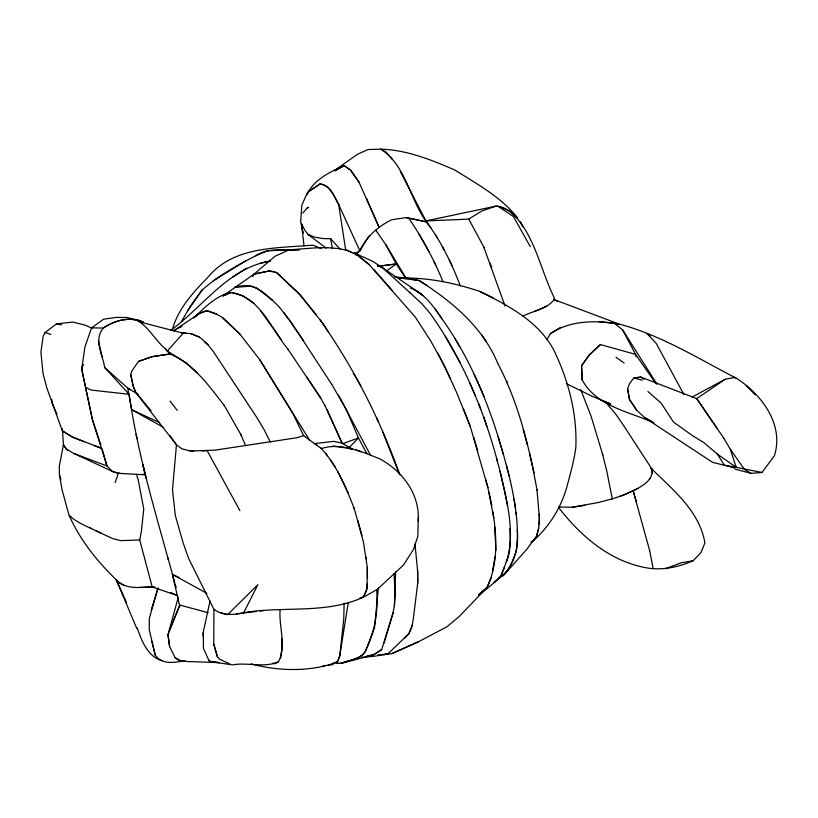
<?xml version="1.0" encoding="UTF-8"?>
<svg xmlns="http://www.w3.org/2000/svg" width="818" height="818" viewBox="0 0 818 818"><rect width="100%" height="100%" fill="white"/><g stroke="black" fill="none" stroke-linecap="round" stroke-linejoin="round"><path stroke-width="1.23" d="M154.796 586.925C142.168 586.915 126.023 590.494 116.33 579.921C96.851 560.913 79.796 539.747 68.876 514.788L62.086 489.89L59.458 475.125L59.285 466.301L63.436 444.798L62.383 428.775M203.324 632.764L203.437 648.459L209.06 660.699L210.891 661.639L231.341 664.737L219.48 659.144L217.455 656.895L213.743 644.114L213.927 609.349L188.518 558.213L183.079 542.682L175.359 515.677L172.486 489.726L176.473 444.869L170.093 435.687M361.648 657.345L374.061 656.312L387.855 653.93L408.98 633.602L411.935 626.547L413.315 618.97L417.722 583.019L417.701 571.956L414.971 543.898M417.722 583.019L417.569 570.545M344.122 603.173L343.754 619.062L339.767 656.016L337.466 661.762L331.505 664.144L337.456 661.742L339.767 655.995L348.223 602.774M395.667 571.598L394.399 605.739L392.804 614.032L381.669 649.604L373.356 654.942L342.333 663.132M418.192 521.035C420.033 494.133 402.487 471.076 379.644 458.765C361.433 451.587 341.157 442.221 321.382 448.571L303.59 435.616L293.212 414.123L259.909 359.92L239.868 334.03L222.547 317.609L216.33 314.02L207.179 310.799L204.183 311.331L199.203 313.529L173.835 330.769M418.274 517.6L417.834 536.383L413.427 549.502L403.427 565.095L377.384 589.318L364.317 596.751M503.285 575.739L526.996 549.062L536.659 535.892L538.694 528.275L539.451 518.561L536.945 489.481M539.266 524.594L539.266 513.888M213.958 609.379C222.557 615.606 233.692 615.187 243.713 612.692C283.018 605.903 326.014 614.41 363.12 597.232L366.086 591.843L367.016 588.439L367.302 567.355L363.396 541.813L354.368 509.021C346.045 487.426 336.873 465.135 320.84 448.008M367.262 583.847L367.006 588.428L363.887 596.281L363.12 597.232L359.981 597.876M378.325 587.825L374.603 627.304L366.587 648.48C363.049 659.226 350.257 659.625 341.351 663.255L337.006 663.47L341.351 663.255C350.124 659.502 363.294 659.431 366.566 648.459C375.309 630.289 378.243 609.778 376.638 589.768M377.742 654.993L391.863 653.633L418.458 641.741L446.853 626.833L459.266 616.486L486.945 587.58C498.274 564.185 496.843 536.761 492.896 511.7M495.902 550.442L494.757 527.313M652.386 473.233L651.997 469.164L623.449 425.278L615.596 413.918L604.901 401.352M219.347 662.652L186.678 661.476L179.633 660.412L175.195 657.815L169.623 646.547L167.966 634.758L179.837 605.085L208.109 612.662M394.388 605.719L395.104 595.739L394.041 573.275M142.946 474.154L145.359 474.818L118.334 473.305L112.495 471.465L106.964 465.953L92.424 419.716L81.698 369.123L84.97 346.75L91.606 327.854L103.651 319.184L116.514 317.384L126.913 317.527L140.215 320.656M495.054 556.608L492.446 571.24M412.18 625.259L408.98 633.582L404.982 637.917M177.434 595.565L152.179 586.956L139.725 539.952L141.371 531.332L143.763 509.052L138.15 479.655L136.412 474.276M393.131 612.529L384.031 643.173M210.032 600.964L203.028 633.275L203.079 636.179M151.146 610.259L158.038 587.978L149.316 618.336L149.285 629.87L155.205 655.085C162.342 665.003 174.469 662.682 184.756 660.607M538.684 528.285L536.649 535.902M178.314 597.212L167.966 634.758L169.623 646.557M81.698 369.123L82.986 364.572L81.698 369.123L92.424 419.716L100.839 444.9M303.611 435.616L297.098 437.712L214.981 450.156L190.195 451.025L181.841 448.755L176.473 444.869L135.808 392.456L133.181 386.178L130.747 374.603L131.903 370.994L138.477 361.423L152.404 356.607L169.97 354.01C193.651 363.887 208.774 385.718 224.132 405.237M491.107 578.029L486.935 587.549L478.55 594.901M115.195 482.518L118.334 473.315L119.868 473.264M334.695 170.349L357.282 154.418L367.916 149.551L380.728 149.162C405.237 164.428 409.859 198.754 425.749 220.952L495.8 206.167C503.612 206.259 511.158 211.576 516.158 217.332C535.749 239.735 541.025 270.85 553.919 296.975L554.195 299.633L618.878 323.989C661.128 335.124 698.235 358.611 736.711 378.437C761.773 394.736 784.217 424.44 774.421 455.718L761.998 472.467L736.2 467.334L734.104 467.671L712.683 462.405L645.157 418.008L636.68 410.258L629.512 399.521L627.631 389.01L629.553 383.468L633.858 377.977L640.903 377.098L696.691 398.622L723.869 438.336M172.445 329.347C178.201 308.621 192.966 292.599 207.619 277.599C232.537 247.046 273.171 248.345 308.928 245.42L313.171 245.267L321.055 248.468M506.332 562.252C515.81 532.661 506.741 500.8 500.115 471.465M479.246 595.054L498.08 579.379L500.841 576.24L508.367 556.434L509.491 551.271L510.35 541.056L509.982 528.479M504.532 567.14L500.759 576.353L493.919 582.62L494.757 582.16M169.357 630.197L179.837 605.085M649.676 550.688L633.122 490.728C641.455 486.638 653.879 480.094 651.987 469.154L650.76 468.285L651.997 469.164C673.643 490.473 699.431 511.209 704.922 542.907L700.954 552.528L693.194 560.688C679.584 566.71 664.993 570.044 650.105 568.398C612.702 563.132 582.488 538.009 559.89 509.123L558.714 506.945L572.027 507.272L598.479 502.497M307.006 193.416L301.842 205.216L300.646 221.228L302.323 229.49M232.394 664.891C247.24 662.11 264.326 668.112 278.386 661.864C286.75 646.322 278.703 626.66 280.114 609.911M280.543 658.347L281.781 649.666L281.668 638.377M243.713 612.692L257.885 584.676L227.588 614.717L220.788 612.784M92.301 328.366L85.328 325.186L72.853 322.047L56.391 323.918L45.102 332.548L43.18 336.137L40.9 352.18L43.088 373.775L46.882 388.059L62.372 430.922L72.281 436.996L102.045 448.509L94.09 445.534M554.461 299.153C547.314 309.204 533.336 310.768 522.866 316.096M181.443 321.576L190.614 305.799L201.934 290.175C217.885 275.922 236.801 265.523 255.717 255.768C268.723 247.128 284.94 250.635 299.562 249.694L267.496 250.748L255.717 255.768M187.557 310.932L201.944 290.175M360.666 250.093C366.607 236.126 378.407 226.3 391.75 219.745L406.076 217.588L426.454 221.893C441.055 241.3 451.771 263.406 460.36 286.044M546.792 339.674L550.453 333.652C569.921 320.206 596.23 320.155 618.878 323.989L598.408 321.556M354.47 253.416L360.022 251.177L338.672 204.52C334.184 196.432 330.574 185.533 320.094 183.897L308.314 191.78L306.914 194.827C313.57 179.704 329.674 172.117 343.989 165.706L350.625 170.134L358.867 181.852L379.061 227.261L366.546 198.447M252.711 276.136L254.04 274.122L274.991 256.279L289.235 249.838L314.91 247.905L326.546 247.649L338.642 248.539L347.445 250.4L357.834 255.431L369.245 264.643L415.237 316.995L430.585 340.728L444.256 365.462L456.72 392.763L470.319 426.567L487.865 487.508L493.724 517.794M252.721 276.147L254.04 274.122L269.102 270.962L276.77 272.721L299.603 294.255L323.345 324.03L328.621 332.374M356.321 255.165L369.03 236.095M534.522 539.256L530.954 542.273L533.663 540.545C549.686 526.035 561.005 507.569 566.894 486.822C570.33 473.714 574.134 460.646 575.841 447.18C577.181 414.01 568.541 380.656 554.195 350.932C539.113 321.433 507.988 305.38 479.532 291.32C453.653 282.721 426.311 277.067 398.918 278.161L407.374 278.509M401.362 278.212L419.194 280.543L426.761 285.472C456.403 305.411 483.683 329.552 497.641 363.08M649.359 479.184L650.412 477.845M302.732 213.089L307.261 207.864L308.56 207.353M381.658 649.615L373.356 654.921L367.057 655.842M137.976 394.194L127.72 388.09L104.663 367.527C102.812 354.542 93.354 339.838 103.324 328.069C112.935 321.607 125.614 317.22 137.046 320.308C148.743 326.842 155.216 340.319 165.389 348.867L167.342 351.055L183.365 333.018L190.798 333.601L199.214 337.026L201.76 338.959L208.038 344.889L213.263 351.423L256.545 417.108L263.999 429.44L270.298 441.965M183.171 333.223L140.727 322.2L137.046 320.308L143.232 321.924C130.021 316.556 114.755 320.083 103.324 328.069L91.606 327.854M348.611 448.152L358.458 437.937L346.208 409.399L331.679 384.255M216.32 313.989L207.179 310.779L199.203 313.529L193.672 317.752C204.94 307.711 215.758 295.41 231.33 292.486C260.124 297.036 271.177 328.928 287.65 348.765L287.834 349.03M170.533 330.462C202.69 307.251 228.508 267.527 270.533 261.024L260.809 263.11M478.54 594.88L486.935 587.549M655.852 383.489L635.555 354.368L600.443 344.582L589.175 355.043L581.567 365.758L582.14 379.818C596.046 406.137 628.96 411.669 654.073 422.814M430.881 227.823L425.749 220.942L468.714 219.112L481.659 211.064L495.81 206.167L499.154 206.443L510.248 211.392L516.168 217.322M193.661 317.721L199.203 313.529M253.928 303.253L243.038 295.85L231.33 292.486L222.987 295.911L254.04 274.122L269.102 270.973L273.601 271.535L276.781 272.762L299.603 294.276L316.269 314.899M386.178 271.208L396.239 263.979L385.881 244.827L375.769 230.175M600.443 344.582L589.175 355.053L581.567 365.769L582.15 379.818M213.304 280.789L245.635 260.87M734.646 377.415L736.057 378.448L734.656 377.395L725.198 379.255L696.701 398.622L716.977 428.182M308.325 191.78L320.094 183.897C330.564 185.543 334.184 196.432 338.672 204.52L338.785 204.756M232.68 277.128L246.555 268.192M222.987 295.932L228.11 293.406M179.571 327.783L181.719 326.454M550.453 333.652L560.085 327.681M173.6 330.779L182.312 325.492M278.386 661.854L275.032 663.572L272.588 663.378L275.032 663.572M692.304 396.965L725.198 379.255M637.887 488.448L625.136 494.553L612.283 498.878L606.629 470.36L602.355 453.428L590.985 415.953L580.708 389.542M343.989 165.706L334.746 170.85L343.989 165.717L344.899 166.074L350.625 170.144L359.255 182.659M391.863 653.633L418.458 641.741M534.481 311.443L546.813 306.147M307.261 207.874L308.57 207.383M665.596 568.643L681.057 562.835L693.194 560.688M619.553 496.567L633.122 490.739L636.465 501.925M334.93 663.112C308.059 671.895 278.232 671.179 251.075 663.889M138.477 361.423L152.414 356.607L169.98 354.01L165.379 348.867M612.406 498.816L598.469 502.487M387.855 653.919L383.867 654.778M498.315 578.121C508.622 574.175 512.477 560.78 516.322 551.179C519.399 527.794 515.463 504.062 510.432 481.229M360.799 597.692L363.12 597.232M734.104 467.671L731.026 466.781L734.094 467.671L736.19 467.334L730.321 449.256L723.858 438.325M572.027 507.272L584.87 505.401M371.628 655.177L373.356 654.921M396.239 263.979L377.763 266.3L396.239 263.979L405.759 278.498M236.31 613.889L256.3 611.496M260.052 611.056L263.795 610.606M314.265 443.591L333.55 441.383L342.026 443.059L351.801 448.755L332.793 446.055M322.987 665.729L325.452 665.453M327.926 665.177L332.875 664.625M498.827 578.244C514.011 568.275 519.041 547.273 517.262 529.9M202.373 450.994L207.087 450.554L239.878 510.596M735.096 469.123L751.036 473.366L761.998 472.467M139.725 539.952L121.033 540.647L113.119 538.755L101.473 533.408C90.665 527.774 78.538 523.919 69.366 515.688L71.381 517.467M139.183 587.447L152.189 586.966M190.195 451.025L193.631 451.045M340.084 249.122L330.656 238.754L323.233 238.559L314.644 237.159L308.12 234.49L304.899 230.287L301.443 223.754L304.061 246.065M181.555 332.732L185.921 333.11M219.428 662.498L210.891 661.639L209.06 660.699M174.786 582.907C157.884 520.493 138.273 458.489 129.132 394.296L91.064 390.063L85.593 387.323L86.054 387.568M394.675 276.791L409.767 278.549M410.534 278.938L419.215 280.554L426.751 285.472M181.821 332.803L183.365 333.028M56.391 323.918L61.544 324.818M406.076 217.578L426.454 221.882L400.319 171.504M642.12 380.196L633.868 377.967L640.913 377.108L643.93 379.388M118.334 473.305L112.506 471.465L73.998 453.53L66.381 449.113L63.436 444.798L66.381 449.113L68.344 450.35M346.055 249.96L352.006 252.476M45.102 332.548L50.89 334.45M377.313 265.216L383.182 268.345L409.808 292.588M352.446 449.501L349.572 448.489L352.446 449.501M356.055 450.023L361.239 451.853M558.714 506.945L559.757 507.324M410.503 288.059C424.624 293.488 433.765 306.699 441.914 318.775C476.495 367.149 496.465 423.877 510.412 481.209M73.988 453.53L106.974 465.953L102.373 449.675M162.046 660.76C147.659 656.445 141.657 641.097 137.322 628.101M566.301 383.611L592.406 396.413L610.617 403.949M600.545 399.93L610.627 403.949M84.326 441.822L72.281 436.986L62.372 430.922M159.459 422.599L131.647 409.695L127.72 388.09L130.297 389.736M190.798 333.601L199.214 337.026M170.727 592.549L177.516 595.504M351.045 448.428L351.801 448.755M353.969 252.813L372.66 261.32L380.503 266.443M179.725 606.128L172.393 574.43L179.306 577.61M101.473 533.408L95.839 530.759M493.182 297.885L479.532 291.32M379.664 266.014L383.172 268.324M90.195 528.019L91.299 528.561M123.876 585.248L118.641 582.252L116.34 579.931L136.729 628.347M555.217 300.145L554.195 299.633L557.457 301.382M645.157 418.008L651.854 421.587L645.146 417.998M172.404 574.42L206.811 593.275M162.905 427.057L131.657 409.695L131.739 410.227M614.676 323.488L622.713 330.002L657.048 384.307M175.185 657.815L179.633 660.412M751.036 473.366L744.462 469.43L730.321 449.256M167.342 351.065L185.952 362.599L197.302 373.039M413.928 289.316L422.845 295.574M498.459 206.586L513.407 216.525L530.33 246.699M381.628 267.159L421.342 294.153M717.335 454.092L736.19 467.334L724.349 465.186L717.335 454.092L704.073 442.794L692.457 435.605L673.511 422.129L661.118 403.08L647.917 391.464M357.834 255.431L369.255 264.674M314.93 443.673L317.098 445.186M616.036 357.261L624.134 362.988M308.12 234.49L326.3 248.253M272.466 300.308C260.369 289.102 251.249 282.363 234.408 287.445L251.167 286.055L256.801 288.11L272.445 300.298L278.294 305.922L290.748 321.556L331.679 384.286M649.911 335.963L646.926 333.468L656.159 343.304L683.817 394.358M409.44 292.261L421.843 303.713L430.248 313.539C470.769 370.462 494.726 437.753 507.528 506.025L507.579 506.454M222.547 317.629L239.878 334.041M204.439 341.443L208.038 344.899M636.68 410.258L629.502 399.521L627.631 389.01M746.251 385.564L755.147 394.757M104.653 367.517L129.132 394.296M374.082 269.848L392.231 290.451M517.436 217.69C500.892 196.893 476.884 183.927 454.716 169.97C431.25 159.837 406.536 149.817 380.718 149.162L385.973 152.036L392.446 159.551M151.115 410.861L135.808 392.456L133.181 386.188L130.747 374.613M283.938 312.691L303.703 340.881M320.227 319.981L328.621 332.374C358.386 376.709 381.894 424.746 399.92 474.951M170.052 401.055L177.209 410.38M260.594 310.83L281.259 339.562M481.69 334.859L485.8 341.086M325.83 453.407L327.527 455.83M408.724 218.222C422.354 237.946 433.796 259.224 442.886 281.412M435.34 309.112L441.873 318.713M330.175 459.706L335.308 467.293M287.66 348.775L320.676 397.957L325.155 406.035M306.535 376.781L320.676 397.998M445.329 336.31L460.013 362.456M259.909 359.93L309.838 440.595M224.132 405.227L240.645 434.215L245.604 445.544M385.891 244.827L406.055 278.12M353.325 373.212L360.82 385.779M435.37 234.561L437.477 238.232M419.092 234.153L429.297 252.373M454.767 338.192L459.624 346.74M442.303 246.739L444.317 250.298M523.428 227.506L520.33 221.995L522.794 226.412M622.713 330.002L635.555 354.368L636.159 356.791M338.458 395.074L370.738 455.616M468.714 219.112L483.683 246.76L505.023 306.024M366.781 453.479L358.458 437.937L342.405 443.796L327.118 409.808M325.145 405.994L342.026 443.059M437.947 353.192L450.483 378.754M497.641 363.08C518.377 402.609 529.266 446.679 537.068 490.371M434.143 261.658L435.892 265.39M474.143 374.296L484.236 396.771M449.358 259.971L452.109 265.952M506.557 381.076L507.549 383.233M240.635 434.215L241.034 435.084M116.34 579.931L126.585 602.702M469.88 383.284L475.422 395.984M376.996 418.714L378.448 422.016M302.527 226.381L301.443 223.754M56.963 414.225L52.035 402.957L51.81 399.307M483.683 246.77L484.113 247.813M382.732 431.935L399.123 473.53M463.438 408.734L470.309 426.546M478.622 403.714L480.8 409.337M490.115 263.253L491.741 267.752M483.714 416.965L486.884 426.485M354.02 507.927L354.368 509.031M59.458 475.125L60.951 479.88M498.101 436.986L503.244 454.113M357.855 520.616L362.006 535.626M473.826 437.569L477.64 450.524M175.134 584.124L176.187 587.682M213.754 644.114L217.455 656.895M602.355 453.428L602.805 455.012M523.193 429.552L527.262 444.511M496.536 458.336L497.334 461.178M167.618 557.252L168.211 559.42M506.414 465.442L509.205 476.178M649.676 550.678L653.112 568.449M485.657 479.144L487.865 487.518M146.402 478.816L142.843 464.644L144.571 471.72M529.553 453.356L534.134 472.845M155.216 655.095L151.841 641.271M303.079 232.813L302.568 230.666L303.079 233.15M98.354 340.932L102.127 356.924M489.041 492.17L491.843 505.688M137.005 438.683L136.125 434.399M330.656 238.754L332.466 248.662M338.672 204.51L345.738 250.339M514.072 499.236L515.483 508.469M366.137 557.273L366.331 558.704M516.056 512.344L516.26 514.767M367.292 567.344L367.486 577.794M337.619 471.434A215.696 66.943 70 0 1 348.274 493.295"/></g></svg>
